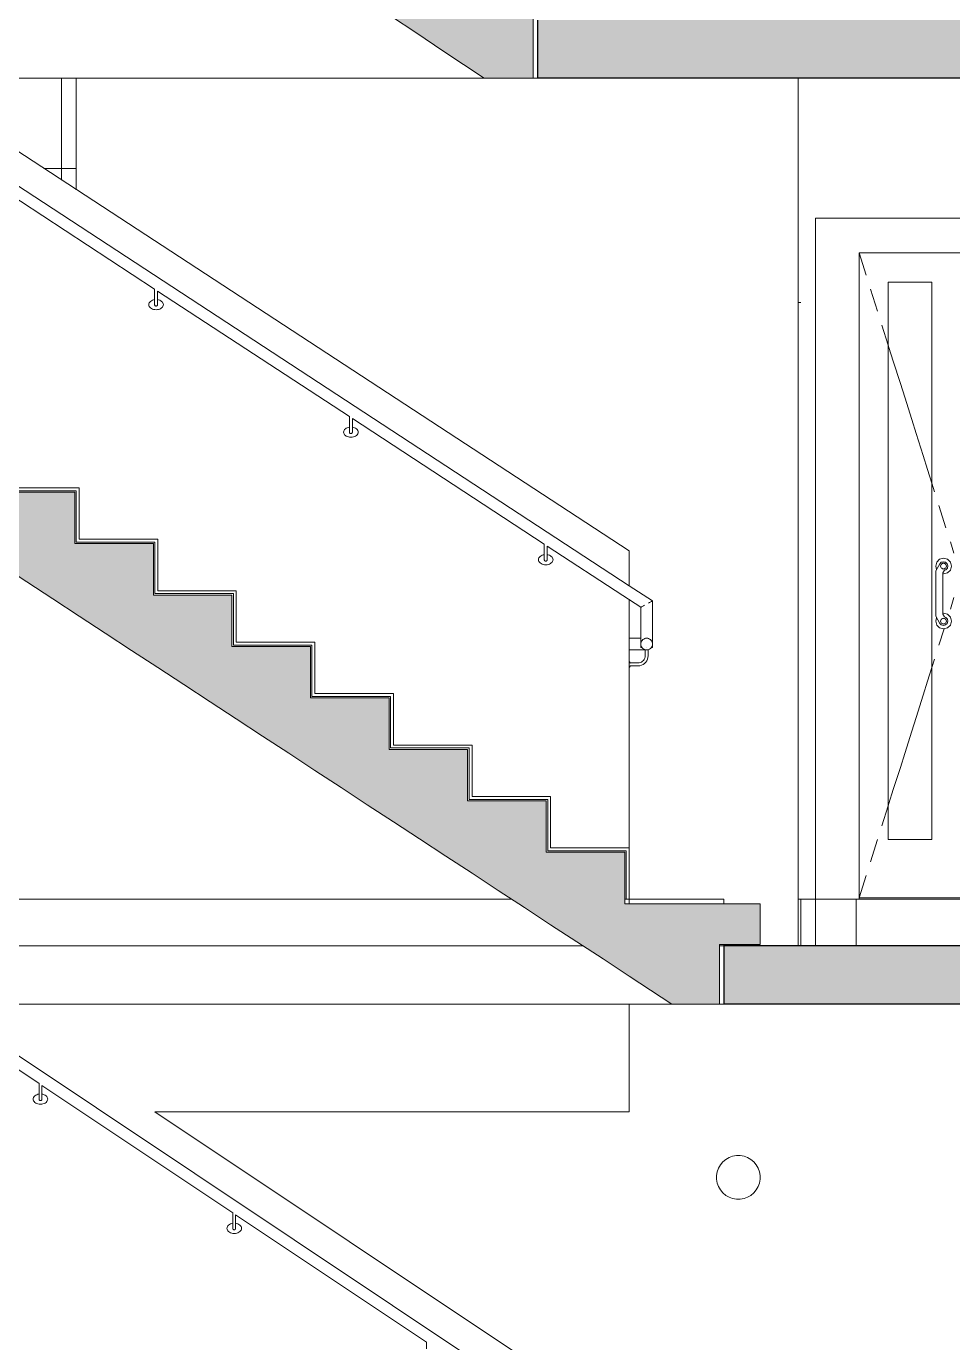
# Model space of a CAD drawing. Header units: metres. Extents: x -0.3 to 19.2, y -7 to 21.5.
# Drawn here: x 10.734 to 13.916, y -1.673 to 2.848 of the extents above; entities that cross this region are included whole.
import ezdxf

# ---------------------------------------------------------------- set-up
doc = ezdxf.new("R2010")
doc.units = ezdxf.units.M
doc.header["$MEASUREMENT"] = 0
for name, color, linetype in [('C_Schnitt C RB_1_110 Wand Aussen', 7, 'Continuous'), ('C_Schnitt C RB_1_120 Wand Innen tragend', 7, 'Continuous'), ('C_Schnitt C RB_1_210 Decke', 7, 'Continuous'), ('C_Schnitt C RB_1_270 Deckendurchbruchsymbol', 7, 'Continuous'), ('C_Schnitt C RB_1_410 Treppe', 7, 'Continuous'), ('C_Schnitt C RB_1_430 Aufzug', 7, 'Continuous'), ('C_Schnitt C RB_1_450 Absturzsicherung', 7, 'Continuous')]:
    doc.layers.add(name, color=color, linetype=linetype)

msp = doc.modelspace()

# ---------------------------------------------------------------- hatches: boundary and pattern name
at = {"layer": 'C_Schnitt C RB_1_210 Decke', "linetype": 'Continuous', "lineweight": 0, "true_color": 0x000000}
for points in [[(12.49, 2.67), (14.6743, 2.67), (14.6743, 2.87), (12.49, 2.87)], [(13.13, -0.31), (13.13, -0.51), (14.6743, -0.51), (14.6743, -0.31)]]:
    msp.add_hatch(color=18, dxfattribs=at).paths.add_polyline_path(points)
at = {"layer": 'C_Schnitt C RB_1_410 Treppe', "linetype": 'Continuous', "lineweight": 0, "true_color": 0x000000}
for points in [[(8.105, 5.895), (7.79, 5.895), (7.79, 5.745), (7.94, 5.745), (7.94, 5.55), (7.9869, 5.55), (12.3069, 2.67), (12.475, 2.67), (12.475, 2.875), (12.615, 2.875), (12.615, 3.015), (12.15, 3.015), (12.15, 3.195), (11.88, 3.195), (11.88, 3.375), (11.61, 3.375), (11.61, 3.555), (11.34, 3.555), (11.34, 3.735), (11.07, 3.735), (11.07, 3.915), (10.8, 3.915), (10.8, 4.095), (10.53, 4.095), (10.53, 4.275), (10.26, 4.275), (10.26, 4.455), (9.99, 4.455), (9.99, 4.635), (9.72, 4.635), (9.72, 4.815), (9.45, 4.815), (9.45, 4.995), (9.18, 4.995), (9.18, 5.175), (8.91, 5.175), (8.91, 5.355), (8.64, 5.355), (8.64, 5.535), (8.37, 5.535), (8.37, 5.715), (8.105, 5.715)], [(7.89, 3.015), (7.89, 2.865), (8.04, 2.865), (8.04, 2.67), (8.092, 2.67), (12.952, -0.51), (13.115, -0.51), (13.115, -0.305), (13.255, -0.305), (13.255, -0.165), (12.79, -0.165), (12.79, 0.0117), (12.52, 0.0117), (12.52, 0.1883), (12.25, 0.1883), (12.25, 0.365), (11.98, 0.365), (11.98, 0.5417), (11.71, 0.5417), (11.71, 0.7183), (11.44, 0.7183), (11.44, 0.895), (11.17, 0.895), (11.17, 1.0717), (10.9, 1.0717), (10.9, 1.2483), (10.63, 1.2483), (10.63, 1.425), (10.36, 1.425), (10.36, 1.6017), (10.09, 1.6017), (10.09, 1.7783), (9.82, 1.7783), (9.82, 1.955), (9.55, 1.955), (9.55, 2.1317), (9.28, 2.1317), (9.28, 2.3083), (9.01, 2.3083), (9.01, 2.485), (8.74, 2.485), (8.74, 2.6617), (8.47, 2.6617), (8.47, 2.8383), (8.205, 2.8383), (8.205, 3.015)]]:
    msp.add_hatch(color=18, dxfattribs=at).paths.add_polyline_path(points)

# ---------------------------------------------------------------- linework, layer by layer
at = {"layer": 'C_Schnitt C RB_1_110 Wand Aussen', "color": 7, "linetype": 'Continuous', "lineweight": 18, "ltscale": 1000}
for p, q in [((13.445, -0.31), (13.445, 2.19)), ((13.445, 2.19), (15.045, 2.19))]:
    msp.add_line(p, q, dxfattribs=at)
at = {"layer": 'C_Schnitt C RB_1_110 Wand Aussen', "color": 253, "linetype": 'Continuous', "lineweight": 13, "ltscale": 1000, "true_color": 0xb4b4b4}
for p, q in [((13.595, 2.07), (13.6191, 1.9937)), ((13.6342, 1.946), (13.6583, 1.8698)), ((13.6733, 1.8221), (13.695, 1.7536)), ((13.695, 1.7536), (13.6975, 1.7458)), ((13.6975, 1.7458), (13.7125, 1.6981)), ((13.7125, 1.6981), (13.7366, 1.6218)), ((13.7366, 1.6218), (13.7517, 1.5742)), ((13.7517, 1.5742), (13.7758, 1.4979)), ((13.7758, 1.4979), (13.7909, 1.4502)), ((13.7909, 1.4502), (13.815, 1.3739)), ((13.815, 1.3739), (13.83, 1.3263)), ((13.83, 1.3263), (13.845, 1.2789)), ((13.845, 1.2789), (13.8542, 1.25)), ((13.8692, 1.2023), (13.8933, 1.126)), ((13.9084, 1.0783), (13.9209, 1.0388)), ((13.9084, 0.8467), (13.9209, 0.8862)), ((13.8692, 0.7227), (13.887, 0.779)), ((13.83, 0.5987), (13.845, 0.6461)), ((13.845, 0.6461), (13.8542, 0.675)), ((13.815, 0.5511), (13.83, 0.5987)), ((13.7909, 0.4748), (13.815, 0.5511)), ((13.7758, 0.4271), (13.7909, 0.4748)), ((13.7517, 0.3508), (13.7758, 0.4271)), ((13.7366, 0.3032), (13.7517, 0.3508)), ((13.7125, 0.2269), (13.7366, 0.3032)), ((13.6975, 0.1792), (13.7125, 0.2269)), ((13.6733, 0.1029), (13.695, 0.1714)), ((13.695, 0.1714), (13.6975, 0.1792)), ((13.6342, -0.021), (13.6583, 0.0552)), ((13.595, -0.145), (13.6191, -0.0687))]:
    msp.add_line(p, q, dxfattribs=at)
at = {"layer": 'C_Schnitt C RB_1_110 Wand Aussen', "color": 7, "linetype": 'Continuous', "lineweight": 13, "ltscale": 1000}
for p, q in [((14.1449, 2.07), (13.595, 2.07)), ((13.595, 2.07), (13.595, -0.15)), ((13.695, 0.055), (13.695, 1.97)), ((13.695, 1.97), (13.845, 1.97)), ((13.845, 1.97), (13.845, 0.055)), ((13.858, 0.9945), (13.8616, 1.008)), ((13.858, 0.9777), (13.8723, 1.0024)), ((13.8616, 1.008), (13.8715, 1.0179)), ((13.8715, 1.0179), (13.885, 1.0215)), ((13.8723, 1.0024), (13.8773, 1.0075)), ((13.875, 0.9945), (13.8779, 1.0016)), ((13.8769, 1.0004), (13.875, 0.9945)), ((13.8777, 1.0009), (13.8769, 1.0004)), ((13.8773, 1.0075), (13.8848, 1.0096)), ((13.8779, 1.0016), (13.885, 1.0045)), ((13.8819, 1.004), (13.8794, 1.0022)), ((13.8838, 1.004), (13.8819, 1.004)), ((13.8848, 1.0096), (13.8922, 1.0078)), ((13.885, 1.0215), (13.8985, 1.0179)), ((13.885, 1.0045), (13.8921, 1.0016)), ((13.8881, 1.004), (13.8862, 1.004)), ((13.8906, 1.0022), (13.8881, 1.004)), ((13.8921, 1.0016), (13.895, 0.9945)), ((13.8922, 1.0078), (13.8978, 1.0025)), ((13.8931, 1.0004), (13.8923, 1.0009)), ((13.895, 0.9945), (13.8931, 1.0004)), ((13.8978, 1.0025), (13.9001, 0.9951)), ((13.8985, 1.0179), (13.9084, 1.008)), ((13.9001, 0.9951), (13.8985, 0.9876)), ((13.9084, 1.008), (13.912, 0.9945)), ((13.8611, 0.9831), (13.858, 0.9945)), ((13.858, 0.8222), (13.858, 0.9777)), ((13.875, 0.9945), (13.8769, 0.9886)), ((13.8779, 0.9874), (13.875, 0.9945)), ((13.8769, 0.9886), (13.8777, 0.9881)), ((13.885, 0.9845), (13.8779, 0.9874)), ((13.8794, 0.9868), (13.8819, 0.985)), ((13.8819, 0.985), (13.8838, 0.985)), ((13.8883, 0.9802), (13.883, 0.971)), ((13.883, 0.971), (13.883, 0.829)), ((13.885, 0.9675), (13.883, 0.968)), ((13.8921, 0.9874), (13.885, 0.9845)), ((13.8985, 0.9711), (13.885, 0.9675)), ((13.8862, 0.985), (13.8881, 0.985)), ((13.8881, 0.985), (13.8906, 0.9868)), ((13.8933, 0.9819), (13.8883, 0.9802)), ((13.895, 0.9945), (13.8921, 0.9874)), ((13.8923, 0.9881), (13.8931, 0.9886)), ((13.8931, 0.9886), (13.895, 0.9945)), ((13.8985, 0.9876), (13.8933, 0.9819)), ((13.9084, 0.981), (13.8985, 0.9711)), ((13.912, 0.9945), (13.9084, 0.981)), ((13.8723, 0.7976), (13.858, 0.8222)), ((13.8611, 0.8169), (13.858, 0.8055)), ((13.885, 0.8155), (13.8779, 0.8126)), ((13.8819, 0.815), (13.8794, 0.8132)), ((13.8838, 0.815), (13.8819, 0.815)), ((13.885, 0.8325), (13.883, 0.832)), ((13.883, 0.829), (13.8883, 0.8198)), ((13.8985, 0.8289), (13.885, 0.8325)), ((13.8921, 0.8126), (13.885, 0.8155)), ((13.8881, 0.815), (13.8862, 0.815)), ((13.8906, 0.8132), (13.8881, 0.815)), ((13.8883, 0.8198), (13.8933, 0.8181)), ((13.8933, 0.8181), (13.8985, 0.8124)), ((13.9084, 0.819), (13.8985, 0.8289)), ((13.912, 0.8055), (13.9084, 0.819)), ((13.858, 0.8055), (13.8616, 0.792)), ((13.8616, 0.792), (13.8715, 0.7821)), ((13.8715, 0.7821), (13.885, 0.7785)), ((13.8773, 0.7925), (13.8723, 0.7976)), ((13.8779, 0.8126), (13.875, 0.8055)), ((13.8769, 0.8114), (13.875, 0.8055)), ((13.875, 0.8055), (13.8769, 0.7996)), ((13.875, 0.8055), (13.8779, 0.7984)), ((13.8777, 0.8119), (13.8769, 0.8114)), ((13.8769, 0.7996), (13.8777, 0.7991)), ((13.8848, 0.7904), (13.8773, 0.7925)), ((13.8779, 0.7984), (13.885, 0.7955)), ((13.8794, 0.7978), (13.8819, 0.796)), ((13.8819, 0.796), (13.8838, 0.796)), ((13.8922, 0.7922), (13.8848, 0.7904)), ((13.885, 0.7955), (13.8921, 0.7984)), ((13.885, 0.7785), (13.8985, 0.7821)), ((13.8862, 0.796), (13.8881, 0.796)), ((13.8881, 0.796), (13.8906, 0.7978)), ((13.895, 0.8055), (13.8921, 0.8126)), ((13.8921, 0.7984), (13.895, 0.8055)), ((13.8978, 0.7975), (13.8922, 0.7922)), ((13.8931, 0.8114), (13.8923, 0.8119)), ((13.8923, 0.7991), (13.8931, 0.7996)), ((13.895, 0.8055), (13.8931, 0.8114)), ((13.8931, 0.7996), (13.895, 0.8055)), ((13.9001, 0.8049), (13.8978, 0.7975)), ((13.8985, 0.8124), (13.9001, 0.8049)), ((13.8985, 0.7821), (13.9084, 0.792)), ((13.9084, 0.792), (13.912, 0.8055)), ((13.845, 0.055), (13.695, 0.055)), ((13.595, -0.15), (13.585, -0.15)), ((13.595, -0.145), (13.945, -0.145)), ((13.595, -0.15), (14.895, -0.15))]:
    msp.add_line(p, q, dxfattribs=at)
at = {"layer": 'C_Schnitt C RB_1_120 Wand Innen tragend', "color": 7, "linetype": 'Continuous', "lineweight": 18, "ltscale": 1000}
for p, q in [((10.905, 2.67), (10.905, 2.2873)), ((13.385, -0.31), (13.385, 2.67))]:
    msp.add_line(p, q, dxfattribs=at)
at = {"layer": 'C_Schnitt C RB_1_120 Wand Innen tragend', "color": 7, "linetype": 'Continuous', "lineweight": 13, "ltscale": 1000}
for p, q in [((13.395, 1.9), (13.385, 1.9)), ((13.395, -0.31), (13.395, -0.15))]:
    msp.add_line(p, q, dxfattribs=at)
at = {"layer": 'C_Schnitt C RB_1_120 Wand Innen tragend', "color": 16, "linetype": 'Continuous', "lineweight": 13, "ltscale": 1000, "true_color": 0x7e0000}
for p, q in [((13.1368, -1.0433), (13.1482, -1.0368)), ((13.1482, -1.0368), (13.1605, -1.0323)), ((13.1605, -1.0323), (13.1734, -1.03)), ((13.1734, -1.03), (13.18, -1.03)), ((13.18, -1.03), (13.1866, -1.03)), ((13.1866, -1.03), (13.1995, -1.0323)), ((13.1995, -1.0323), (13.2118, -1.0368)), ((13.2118, -1.0368), (13.2232, -1.0433)), ((13.1073, -1.0855), (13.1118, -1.0732)), ((13.1118, -1.0732), (13.1183, -1.0618)), ((13.1183, -1.0618), (13.1268, -1.0518)), ((13.1268, -1.0518), (13.1368, -1.0433)), ((13.2232, -1.0433), (13.2332, -1.0518)), ((13.2332, -1.0518), (13.2417, -1.0618)), ((13.2417, -1.0618), (13.2482, -1.0732)), ((13.2482, -1.0732), (13.2527, -1.0855)), ((13.105, -1.0984), (13.1073, -1.0855)), ((13.105, -1.105), (13.105, -1.0984)), ((13.105, -1.1116), (13.105, -1.105)), ((13.1073, -1.1245), (13.105, -1.1116)), ((13.1118, -1.1368), (13.1073, -1.1245)), ((13.2527, -1.1245), (13.2482, -1.1368)), ((13.2527, -1.0855), (13.255, -1.0984)), ((13.255, -1.1116), (13.2527, -1.1245)), ((13.255, -1.0984), (13.255, -1.105)), ((13.255, -1.105), (13.255, -1.1116)), ((13.1183, -1.1482), (13.1118, -1.1368)), ((13.1268, -1.1582), (13.1183, -1.1482)), ((13.1368, -1.1667), (13.1268, -1.1582)), ((13.1482, -1.1732), (13.1368, -1.1667)), ((13.1605, -1.1777), (13.1482, -1.1732)), ((13.2118, -1.1732), (13.1995, -1.1777)), ((13.2232, -1.1667), (13.2118, -1.1732)), ((13.2332, -1.1582), (13.2232, -1.1667)), ((13.2417, -1.1482), (13.2332, -1.1582)), ((13.2482, -1.1368), (13.2417, -1.1482)), ((13.1734, -1.18), (13.1605, -1.1777)), ((13.18, -1.18), (13.1734, -1.18)), ((13.1866, -1.18), (13.18, -1.18)), ((13.1995, -1.1777), (13.1866, -1.18))]:
    msp.add_line(p, q, dxfattribs=at)
at = {"layer": 'C_Schnitt C RB_1_210 Decke', "color": 7, "linetype": 'Continuous', "lineweight": 25, "ltscale": 1000}
for p, q in [((12.49, 2.87), (12.49, 2.67)), ((13.13, -0.31), (13.13, -0.51))]:
    msp.add_line(p, q, dxfattribs=at)
at = {"layer": 'C_Schnitt C RB_1_210 Decke', "color": 7, "linetype": 'Continuous', "lineweight": 13, "ltscale": 1000}
for p, q in [((10.3188, 2.67), (12.3069, 2.67)), ((12.475, 2.67), (12.49, 2.67)), ((13.115, -0.31), (13.13, -0.31)), ((12.805, -0.51), (12.952, -0.51)), ((13.115, -0.51), (13.13, -0.51))]:
    msp.add_line(p, q, dxfattribs=at)
at = {"layer": 'C_Schnitt C RB_1_210 Decke', "color": 7, "linetype": 'Continuous', "lineweight": 25, "ltscale": 1000, "flags": 128}
for points in [[(15.14, 2.67), (14.6743, 2.67), (12.49, 2.67)], [(15.14, -0.31), (14.6743, -0.31), (13.13, -0.31)], [(15.12, -0.51), (14.6743, -0.51), (13.13, -0.51)]]:
    msp.add_lwpolyline(points, dxfattribs=at)
at = {"layer": 'C_Schnitt C RB_1_270 Deckendurchbruchsymbol', "color": 7, "linetype": 'Continuous', "lineweight": 13, "ltscale": 1000}
for p, q in [((10.7936, 2.36), (10.905, 2.36)), ((12.4018, -0.15), (9.9, -0.15)), ((12.795, -0.15), (12.79, -0.15)), ((13.13, -0.15), (12.805, -0.15)), ((13.13, -0.165), (13.13, -0.15)), ((13.385, -0.15), (13.585, -0.15)), ((13.585, -0.31), (13.585, -0.15)), ((13.13, -0.31), (13.13, -0.305)), ((12.805, -0.51), (10.44, -0.51)), ((13.13, -0.51), (12.805, -0.51))]:
    msp.add_line(p, q, dxfattribs=at)
at = {"layer": 'C_Schnitt C RB_1_410 Treppe', "color": 7, "linetype": 'Continuous', "lineweight": 13, "ltscale": 1000}
for p, q in [((12.805, 0.9267), (8.215, 3.93)), ((11.1744, 1.9458), (10.515, 2.3773)), ((11.1745, 1.9458), (11.1744, 1.9458)), ((11.1744, 1.9458), (11.1744, 1.9225)), ((11.1747, 1.9458), (11.1745, 1.9458)), ((11.1559, 1.8985), (11.1578, 1.9013)), ((11.1578, 1.9013), (11.1603, 1.9038)), ((11.1603, 1.9038), (11.1634, 1.9059)), ((11.1634, 1.9059), (11.1669, 1.9077)), ((11.1669, 1.9077), (11.1709, 1.909)), ((11.1709, 1.909), (11.1744, 1.9096)), ((11.1744, 1.9225), (11.1744, 1.9173)), ((11.1744, 1.9173), (11.1744, 1.9122)), ((11.1744, 1.9122), (11.1744, 1.9075)), ((11.1744, 1.9075), (11.1744, 1.9032)), ((11.1744, 1.9032), (11.1744, 1.8995)), ((11.1744, 1.8995), (11.1744, 1.8965)), ((11.1844, 1.9392), (11.1844, 1.9225)), ((11.8439, 1.5078), (11.1844, 1.9392)), ((11.1844, 1.9225), (11.1844, 1.9173)), ((11.1844, 1.9173), (11.1844, 1.9122)), ((11.1844, 1.9122), (11.1844, 1.9075)), ((11.1844, 1.9096), (11.188, 1.909)), ((11.1844, 1.9075), (11.1844, 1.9032)), ((11.1844, 1.9032), (11.1844, 1.8995)), ((11.1844, 1.8995), (11.1844, 1.8965)), ((11.188, 1.909), (11.1919, 1.9077)), ((11.1919, 1.9077), (11.1955, 1.9059)), ((11.1955, 1.9059), (11.1986, 1.9038)), ((11.1986, 1.9038), (11.2011, 1.9013)), ((11.2011, 1.9013), (11.2029, 1.8985)), ((11.1544, 1.8925), (11.1548, 1.8955)), ((11.1548, 1.8895), (11.1544, 1.8925)), ((11.1548, 1.8955), (11.1559, 1.8985)), ((11.1559, 1.8865), (11.1548, 1.8895)), ((11.1578, 1.8838), (11.1559, 1.8865)), ((11.1603, 1.8813), (11.1578, 1.8838)), ((11.1634, 1.8791), (11.1603, 1.8813)), ((11.1669, 1.8774), (11.1634, 1.8791)), ((11.1709, 1.8761), (11.1669, 1.8774)), ((11.1751, 1.8753), (11.1709, 1.8761)), ((11.1744, 1.8965), (11.1744, 1.8943)), ((11.1744, 1.8943), (11.1744, 1.893)), ((11.1744, 1.893), (11.1744, 1.8925)), ((11.1745, 1.8916), (11.1744, 1.8925)), ((11.1747, 1.8908), (11.1745, 1.8916)), ((11.1751, 1.89), (11.1747, 1.8908)), ((11.1756, 1.8893), (11.1751, 1.89)), ((11.1794, 1.875), (11.1751, 1.8753)), ((11.1762, 1.8887), (11.1756, 1.8893)), ((11.1769, 1.8882), (11.1762, 1.8887)), ((11.1777, 1.8878), (11.1769, 1.8882)), ((11.1786, 1.8876), (11.1777, 1.8878)), ((11.1794, 1.8875), (11.1786, 1.8876)), ((11.1803, 1.8876), (11.1794, 1.8875)), ((11.1838, 1.8753), (11.1794, 1.875)), ((11.1811, 1.8878), (11.1803, 1.8876)), ((11.1819, 1.8882), (11.1811, 1.8878)), ((11.1826, 1.8887), (11.1819, 1.8882)), ((11.1833, 1.8893), (11.1826, 1.8887)), ((11.1838, 1.89), (11.1833, 1.8893)), ((11.1841, 1.8908), (11.1838, 1.89)), ((11.188, 1.8761), (11.1838, 1.8753)), ((11.1844, 1.8916), (11.1841, 1.8908)), ((11.1844, 1.8965), (11.1844, 1.8943)), ((11.1844, 1.8943), (11.1844, 1.893)), ((11.1844, 1.893), (11.1844, 1.8925)), ((11.1844, 1.8925), (11.1844, 1.8916)), ((11.1919, 1.8774), (11.188, 1.8761)), ((11.1955, 1.8791), (11.1919, 1.8774)), ((11.1986, 1.8813), (11.1955, 1.8791)), ((11.2011, 1.8838), (11.1986, 1.8813)), ((11.2029, 1.8865), (11.2011, 1.8838)), ((11.2029, 1.8985), (11.204, 1.8955)), ((11.204, 1.8895), (11.2029, 1.8865)), ((11.204, 1.8955), (11.2044, 1.8925)), ((11.2044, 1.8925), (11.204, 1.8895)), ((11.8442, 1.5078), (11.8439, 1.5078)), ((11.8439, 1.5078), (11.8439, 1.5078)), ((11.8439, 1.5078), (11.8439, 1.4845)), ((11.8539, 1.5012), (11.8539, 1.4845)), ((12.5133, 1.0697), (11.8539, 1.5012)), ((11.8239, 1.4545), (11.8242, 1.4575)), ((11.8242, 1.4514), (11.8239, 1.4545)), ((11.8242, 1.4575), (11.8254, 1.4605)), ((11.8254, 1.4485), (11.8242, 1.4514)), ((11.8254, 1.4605), (11.8272, 1.4632)), ((11.8272, 1.4457), (11.8254, 1.4485)), ((11.8272, 1.4632), (11.8297, 1.4657)), ((11.8297, 1.4657), (11.8328, 1.4679)), ((11.8328, 1.4679), (11.8364, 1.4696)), ((11.8364, 1.4696), (11.8403, 1.4709)), ((11.8403, 1.4709), (11.8439, 1.4716)), ((11.8439, 1.4845), (11.8439, 1.4793)), ((11.8439, 1.4793), (11.8439, 1.4742)), ((11.8439, 1.4742), (11.8439, 1.4695)), ((11.8439, 1.4695), (11.8439, 1.4652)), ((11.8439, 1.4652), (11.8439, 1.4615)), ((11.8439, 1.4615), (11.8439, 1.4585)), ((11.8439, 1.4585), (11.8439, 1.4563)), ((11.8439, 1.4563), (11.8439, 1.4549)), ((11.8439, 1.4549), (11.8439, 1.4545)), ((11.8439, 1.4536), (11.8439, 1.4545)), ((11.8442, 1.4528), (11.8439, 1.4536)), ((11.8445, 1.452), (11.8442, 1.4528)), ((11.845, 1.4513), (11.8445, 1.452)), ((11.8456, 1.4507), (11.845, 1.4513)), ((11.8464, 1.4502), (11.8456, 1.4507)), ((11.8471, 1.4498), (11.8464, 1.4502)), ((11.848, 1.4496), (11.8471, 1.4498)), ((11.8489, 1.4495), (11.848, 1.4496)), ((11.8497, 1.4496), (11.8489, 1.4495)), ((11.8506, 1.4498), (11.8497, 1.4496)), ((11.8514, 1.4502), (11.8506, 1.4498)), ((11.8521, 1.4507), (11.8514, 1.4502)), ((11.8527, 1.4513), (11.8521, 1.4507)), ((11.8532, 1.452), (11.8527, 1.4513)), ((11.8536, 1.4528), (11.8532, 1.452)), ((11.8538, 1.4536), (11.8536, 1.4528)), ((11.8539, 1.4545), (11.8538, 1.4536)), ((11.8539, 1.4845), (11.8539, 1.4793)), ((11.8539, 1.4793), (11.8539, 1.4742)), ((11.8539, 1.4742), (11.8539, 1.4695)), ((11.8539, 1.4716), (11.8574, 1.4709)), ((11.8539, 1.4695), (11.8539, 1.4652)), ((11.8539, 1.4652), (11.8539, 1.4615)), ((11.8539, 1.4615), (11.8539, 1.4585)), ((11.8539, 1.4585), (11.8539, 1.4563)), ((11.8539, 1.4563), (11.8539, 1.4549)), ((11.8539, 1.4549), (11.8539, 1.4545)), ((11.8574, 1.4709), (11.8614, 1.4696)), ((11.8614, 1.4696), (11.8649, 1.4679)), ((11.8649, 1.4679), (11.868, 1.4657)), ((11.868, 1.4657), (11.8705, 1.4632)), ((11.8705, 1.4632), (11.8724, 1.4605)), ((11.8724, 1.4485), (11.8705, 1.4457)), ((11.8724, 1.4605), (11.8735, 1.4575)), ((11.8735, 1.4514), (11.8724, 1.4485)), ((11.8735, 1.4575), (11.8739, 1.4545)), ((11.8739, 1.4545), (11.8735, 1.4514)), ((11.8297, 1.4432), (11.8272, 1.4457)), ((11.8328, 1.4411), (11.8297, 1.4432)), ((11.8364, 1.4393), (11.8328, 1.4411)), ((11.8403, 1.438), (11.8364, 1.4393)), ((11.8445, 1.4373), (11.8403, 1.438)), ((11.8489, 1.437), (11.8445, 1.4373)), ((11.8532, 1.4373), (11.8489, 1.437)), ((11.8574, 1.438), (11.8532, 1.4373)), ((11.8614, 1.4393), (11.8574, 1.438)), ((11.8649, 1.4411), (11.8614, 1.4393)), ((11.868, 1.4432), (11.8649, 1.4411)), ((11.8705, 1.4457), (11.868, 1.4432)), ((12.5134, 1.0697), (12.5133, 1.0697)), ((12.5133, 1.0697), (12.5133, 1.0465)), ((12.5133, 1.0465), (12.5133, 1.0413)), ((12.5133, 1.0413), (12.5133, 1.0362)), ((12.5136, 1.0697), (12.5134, 1.0697)), ((12.5233, 1.0632), (12.5233, 1.0465)), ((12.7831, 0.8932), (12.5233, 1.0632)), ((12.5233, 1.0465), (12.5233, 1.0413)), ((12.5233, 1.0413), (12.5233, 1.0362)), ((12.4933, 1.0165), (12.4937, 1.0195)), ((12.4937, 1.0134), (12.4933, 1.0165)), ((12.4937, 1.0195), (12.4948, 1.0225)), ((12.4948, 1.0105), (12.4937, 1.0134)), ((12.4948, 1.0225), (12.4966, 1.0252)), ((12.4966, 1.0077), (12.4948, 1.0105)), ((12.4966, 1.0252), (12.4991, 1.0277)), ((12.4991, 1.0052), (12.4966, 1.0077)), ((12.4991, 1.0277), (12.5022, 1.0299)), ((12.5022, 1.0031), (12.4991, 1.0052)), ((12.5022, 1.0299), (12.5058, 1.0316)), ((12.5058, 1.0013), (12.5022, 1.0031)), ((12.5058, 1.0316), (12.5097, 1.0329)), ((12.5097, 1), (12.5058, 1.0013)), ((12.5097, 1.0329), (12.5133, 1.0336)), ((12.5139, 0.9992), (12.5097, 1)), ((12.5133, 1.0362), (12.5133, 1.0315)), ((12.5133, 1.0315), (12.5133, 1.0272)), ((12.5133, 1.0272), (12.5133, 1.0235)), ((12.5133, 1.0235), (12.5133, 1.0205)), ((12.5133, 1.0205), (12.5133, 1.0183)), ((12.5133, 1.0183), (12.5133, 1.0169)), ((12.5133, 1.0169), (12.5133, 1.0165)), ((12.5134, 1.0156), (12.5133, 1.0165)), ((12.5136, 1.0148), (12.5134, 1.0156)), ((12.514, 1.014), (12.5136, 1.0148)), ((12.5183, 0.999), (12.5139, 0.9992)), ((12.5145, 1.0133), (12.514, 1.014)), ((12.5151, 1.0126), (12.5145, 1.0133)), ((12.5158, 1.0121), (12.5151, 1.0126)), ((12.5166, 1.0118), (12.5158, 1.0121)), ((12.5174, 1.0115), (12.5166, 1.0118)), ((12.5183, 1.0115), (12.5174, 1.0115)), ((12.5192, 1.0115), (12.5183, 1.0115)), ((12.5226, 0.9992), (12.5183, 0.999)), ((12.52, 1.0118), (12.5192, 1.0115)), ((12.5208, 1.0121), (12.52, 1.0118)), ((12.5215, 1.0126), (12.5208, 1.0121)), ((12.5221, 1.0133), (12.5215, 1.0126)), ((12.5226, 1.014), (12.5221, 1.0133)), ((12.523, 1.0148), (12.5226, 1.014)), ((12.5268, 1), (12.5226, 0.9992)), ((12.5232, 1.0156), (12.523, 1.0148)), ((12.5233, 1.0165), (12.5232, 1.0156)), ((12.5233, 1.0362), (12.5233, 1.0315)), ((12.5233, 1.0336), (12.5268, 1.0329)), ((12.5233, 1.0315), (12.5233, 1.0272)), ((12.5233, 1.0272), (12.5233, 1.0235)), ((12.5233, 1.0235), (12.5233, 1.0205)), ((12.5233, 1.0205), (12.5233, 1.0183)), ((12.5233, 1.0183), (12.5233, 1.0169)), ((12.5233, 1.0169), (12.5233, 1.0165)), ((12.5268, 1.0329), (12.5308, 1.0316)), ((12.5308, 1.0013), (12.5268, 1)), ((12.5308, 1.0316), (12.5344, 1.0299)), ((12.5344, 1.0031), (12.5308, 1.0013)), ((12.5344, 1.0299), (12.5374, 1.0277)), ((12.5374, 1.0052), (12.5344, 1.0031)), ((12.5374, 1.0277), (12.5399, 1.0252)), ((12.5399, 1.0077), (12.5374, 1.0052)), ((12.5399, 1.0252), (12.5418, 1.0225)), ((12.5418, 1.0105), (12.5399, 1.0077)), ((12.5418, 1.0225), (12.5429, 1.0195)), ((12.5429, 1.0134), (12.5418, 1.0105)), ((12.5429, 1.0195), (12.5433, 1.0165)), ((12.5433, 1.0165), (12.5429, 1.0134)), ((12.805, 0.9267), (12.8845, 0.8747)), ((12.7831, 0.8932), (12.8445, 0.853)), ((12.8577, 0.8601), (12.8545, 0.8584)), ((12.8745, 0.8692), (12.8713, 0.8675)), ((12.8774, 0.8708), (12.8745, 0.8692)), ((12.8798, 0.8721), (12.8774, 0.8708)), ((12.8818, 0.8732), (12.8798, 0.8721)), ((12.8833, 0.874), (12.8818, 0.8732)), ((12.8842, 0.8745), (12.8833, 0.874)), ((12.8845, 0.8747), (12.8842, 0.8745)), ((12.8845, 0.8747), (12.8845, 0.7309)), ((12.8448, 0.8532), (12.8445, 0.853)), ((12.8445, 0.853), (12.8445, 0.7147)), ((12.8457, 0.8537), (12.8448, 0.8532)), ((12.8472, 0.8545), (12.8457, 0.8537)), ((12.8492, 0.8556), (12.8472, 0.8545)), ((12.8516, 0.8569), (12.8492, 0.8556)), ((12.8545, 0.8584), (12.8516, 0.8569)), ((13.68, -2.67), (8.55, 0.75)), ((12.805, 0.7467), (12.8445, 0.7467)), ((12.8453, 0.7301), (12.845, 0.7267)), ((12.845, 0.7267), (12.8453, 0.7232)), ((12.8462, 0.7335), (12.8453, 0.7301)), ((12.8477, 0.7367), (12.8462, 0.7335)), ((12.8497, 0.7395), (12.8477, 0.7367)), ((12.8521, 0.742), (12.8497, 0.7395)), ((12.855, 0.744), (12.8521, 0.742)), ((12.8582, 0.7455), (12.855, 0.744)), ((12.8615, 0.7464), (12.8582, 0.7455)), ((12.865, 0.7467), (12.8615, 0.7464)), ((12.8685, 0.7464), (12.865, 0.7467)), ((12.8718, 0.7455), (12.8685, 0.7464)), ((12.875, 0.744), (12.8718, 0.7455)), ((12.8779, 0.742), (12.875, 0.744)), ((12.8803, 0.7395), (12.8779, 0.742)), ((12.8823, 0.7367), (12.8803, 0.7395)), ((12.8838, 0.7335), (12.8823, 0.7367)), ((12.8847, 0.7301), (12.8838, 0.7335)), ((12.885, 0.7267), (12.8847, 0.7301)), ((12.8847, 0.7232), (12.885, 0.7267)), ((12.805, 0.7067), (12.86, 0.7067)), ((12.8448, 0.7147), (12.8445, 0.7147)), ((12.8457, 0.7147), (12.8448, 0.7147)), ((12.8453, 0.7232), (12.8462, 0.7198)), ((12.8472, 0.7147), (12.8457, 0.7147)), ((12.8462, 0.7198), (12.8477, 0.7167)), ((12.8491, 0.7147), (12.8472, 0.7147)), ((12.8477, 0.7167), (12.8497, 0.7138)), ((12.8497, 0.7138), (12.8521, 0.7113)), ((12.8521, 0.7113), (12.855, 0.7093)), ((12.855, 0.7093), (12.8582, 0.7079)), ((12.8582, 0.7079), (12.8615, 0.707)), ((12.8596, 0.6823), (12.8585, 0.6781)), ((12.86, 0.6869), (12.8596, 0.6823)), ((12.8601, 0.7067), (12.86, 0.7067)), ((12.86, 0.7067), (12.86, 0.6869)), ((12.8603, 0.7067), (12.8601, 0.7067)), ((12.8607, 0.7067), (12.8603, 0.7067)), ((12.8612, 0.7067), (12.8607, 0.7067)), ((12.8618, 0.7067), (12.8612, 0.7067)), ((12.8615, 0.707), (12.865, 0.7067)), ((12.8625, 0.7067), (12.8618, 0.7067)), ((12.8633, 0.7067), (12.8625, 0.7067)), ((12.8641, 0.7067), (12.8633, 0.7067)), ((12.865, 0.7067), (12.8641, 0.7067)), ((12.8645, 0.7147), (12.8642, 0.7147)), ((12.865, 0.7067), (12.8685, 0.707)), ((12.8659, 0.7067), (12.865, 0.7067)), ((12.8667, 0.7067), (12.8659, 0.7067)), ((12.8675, 0.7067), (12.8667, 0.7067)), ((12.8682, 0.7067), (12.8675, 0.7067)), ((12.8695, 0.6806), (12.8679, 0.6747)), ((12.8688, 0.7067), (12.8682, 0.7067)), ((12.8685, 0.707), (12.8718, 0.7079)), ((12.8693, 0.7067), (12.8688, 0.7067)), ((12.8697, 0.7067), (12.8693, 0.7067)), ((12.87, 0.6864), (12.8695, 0.6806)), ((12.8699, 0.7067), (12.8697, 0.7067)), ((12.87, 0.7067), (12.8699, 0.7067)), ((12.87, 0.7067), (12.87, 0.6864)), ((12.8718, 0.7079), (12.875, 0.7093)), ((12.875, 0.7093), (12.8779, 0.7113)), ((12.8779, 0.7113), (12.8803, 0.7138)), ((12.8803, 0.7138), (12.8823, 0.7167)), ((12.8818, 0.7147), (12.8809, 0.7147)), ((12.8833, 0.7147), (12.8818, 0.7147)), ((12.8823, 0.7167), (12.8838, 0.7198)), ((12.8842, 0.7147), (12.8833, 0.7147)), ((12.8838, 0.7198), (12.8847, 0.7232)), ((12.8845, 0.7147), (12.8842, 0.7147)), ((12.8845, 0.7224), (12.8845, 0.7147)), ((12.8067, 0.6654), (12.805, 0.6671)), ((12.805, 0.6463), (12.8067, 0.6479)), ((12.8085, 0.6627), (12.8067, 0.6654)), ((12.8067, 0.6479), (12.8085, 0.6507)), ((12.8091, 0.661), (12.8085, 0.6627)), ((12.8085, 0.6507), (12.8091, 0.6523)), ((12.8348, 0.6617), (12.8089, 0.6617)), ((12.8352, 0.6517), (12.8089, 0.6517)), ((12.8393, 0.6621), (12.8348, 0.6617)), ((12.8411, 0.6522), (12.8352, 0.6517)), ((12.8435, 0.6632), (12.8393, 0.6621)), ((12.847, 0.6538), (12.8411, 0.6522)), ((12.8475, 0.665), (12.8435, 0.6632)), ((12.8525, 0.6563), (12.847, 0.6538)), ((12.8511, 0.6675), (12.8475, 0.665)), ((12.8541, 0.6706), (12.8511, 0.6675)), ((12.8575, 0.6598), (12.8525, 0.6563)), ((12.8566, 0.6742), (12.8541, 0.6706)), ((12.8585, 0.6781), (12.8566, 0.6742)), ((12.8618, 0.6642), (12.8575, 0.6598)), ((12.8653, 0.6692), (12.8618, 0.6642)), ((12.8679, 0.6747), (12.8653, 0.6692)), ((10.7772, -0.7829), (10.1215, -0.3458)), ((10.7773, -0.7829), (10.7772, -0.7829)), ((10.7772, -0.7829), (10.7772, -0.8062)), ((10.7772, -0.8062), (10.7772, -0.8114)), ((10.7772, -0.8114), (10.7772, -0.8165)), ((10.7775, -0.7829), (10.7773, -0.7829)), ((10.7872, -0.7895), (10.7872, -0.8062)), ((11.4428, -1.2266), (10.7872, -0.7895)), ((10.7872, -0.8062), (10.7872, -0.8114)), ((10.7872, -0.8114), (10.7872, -0.8165)), ((10.7572, -0.8362), (10.7576, -0.8332)), ((10.7576, -0.8392), (10.7572, -0.8362)), ((10.7576, -0.8332), (10.7587, -0.8302)), ((10.7587, -0.8422), (10.7576, -0.8392)), ((10.7587, -0.8302), (10.7605, -0.8274)), ((10.7605, -0.8449), (10.7587, -0.8422)), ((10.7605, -0.8274), (10.763, -0.8249)), ((10.763, -0.8474), (10.7605, -0.8449)), ((10.763, -0.8249), (10.7661, -0.8228)), ((10.7661, -0.8496), (10.763, -0.8474)), ((10.7661, -0.8228), (10.7697, -0.821)), ((10.7697, -0.8513), (10.7661, -0.8496)), ((10.7697, -0.821), (10.7736, -0.8197)), ((10.7736, -0.8526), (10.7697, -0.8513)), ((10.7736, -0.8197), (10.7772, -0.8191)), ((10.7778, -0.8534), (10.7736, -0.8526)), ((10.7772, -0.8165), (10.7772, -0.8212)), ((10.7772, -0.8212), (10.7772, -0.8255)), ((10.7772, -0.8255), (10.7772, -0.8292)), ((10.7772, -0.8292), (10.7772, -0.8322)), ((10.7772, -0.8322), (10.7772, -0.8344)), ((10.7772, -0.8344), (10.7772, -0.8357)), ((10.7772, -0.8357), (10.7772, -0.8362)), ((10.7773, -0.8371), (10.7772, -0.8362)), ((10.7775, -0.8379), (10.7773, -0.8371)), ((10.7778, -0.8387), (10.7775, -0.8379)), ((10.7783, -0.8394), (10.7778, -0.8387)), ((10.7822, -0.8537), (10.7778, -0.8534)), ((10.779, -0.84), (10.7783, -0.8394)), ((10.7797, -0.8405), (10.779, -0.84)), ((10.7805, -0.8409), (10.7797, -0.8405)), ((10.7813, -0.8411), (10.7805, -0.8409)), ((10.7822, -0.8412), (10.7813, -0.8411)), ((10.783, -0.8411), (10.7822, -0.8412)), ((10.7865, -0.8534), (10.7822, -0.8537)), ((10.7839, -0.8409), (10.783, -0.8411)), ((10.7847, -0.8405), (10.7839, -0.8409)), ((10.7854, -0.84), (10.7847, -0.8405)), ((10.786, -0.8394), (10.7854, -0.84)), ((10.7865, -0.8387), (10.786, -0.8394)), ((10.7869, -0.8379), (10.7865, -0.8387)), ((10.7907, -0.8526), (10.7865, -0.8534)), ((10.7871, -0.8371), (10.7869, -0.8379)), ((10.7872, -0.8362), (10.7871, -0.8371)), ((10.7872, -0.8165), (10.7872, -0.8212)), ((10.7872, -0.8191), (10.7907, -0.8197)), ((10.7872, -0.8212), (10.7872, -0.8255)), ((10.7872, -0.8255), (10.7872, -0.8292)), ((10.7872, -0.8292), (10.7872, -0.8322)), ((10.7872, -0.8322), (10.7872, -0.8344)), ((10.7872, -0.8344), (10.7872, -0.8357)), ((10.7872, -0.8357), (10.7872, -0.8362)), ((10.7907, -0.8197), (10.7947, -0.821)), ((10.7947, -0.8513), (10.7907, -0.8526)), ((10.7947, -0.821), (10.7982, -0.8228)), ((10.7982, -0.8496), (10.7947, -0.8513)), ((10.7982, -0.8228), (10.8013, -0.8249)), ((10.8013, -0.8474), (10.7982, -0.8496)), ((10.8013, -0.8249), (10.8038, -0.8274)), ((10.8038, -0.8449), (10.8013, -0.8474)), ((10.8038, -0.8274), (10.8057, -0.8302)), ((10.8057, -0.8422), (10.8038, -0.8449)), ((10.8057, -0.8302), (10.8068, -0.8332)), ((10.8068, -0.8392), (10.8057, -0.8422)), ((10.8068, -0.8332), (10.8072, -0.8362)), ((10.8072, -0.8362), (10.8068, -0.8392)), ((11.4317, -1.2665), (11.4353, -1.2648)), ((11.4353, -1.2648), (11.4393, -1.2635)), ((11.4393, -1.2635), (11.4428, -1.2628)), ((11.4429, -1.2266), (11.4428, -1.2266)), ((11.4428, -1.2266), (11.4428, -1.25)), ((11.4428, -1.25), (11.4428, -1.2552)), ((11.4428, -1.2552), (11.4428, -1.2602)), ((11.4428, -1.2602), (11.4428, -1.265)), ((11.4428, -1.265), (11.4428, -1.2692)), ((11.4431, -1.2266), (11.4429, -1.2266)), ((11.4528, -1.2333), (11.4528, -1.25)), ((12.1085, -1.6704), (11.4528, -1.2333)), ((11.4528, -1.25), (11.4528, -1.2552)), ((11.4528, -1.2552), (11.4528, -1.2602)), ((11.4528, -1.2602), (11.4528, -1.265)), ((11.4528, -1.2628), (11.4564, -1.2635)), ((11.4528, -1.265), (11.4528, -1.2692)), ((11.4564, -1.2635), (11.4603, -1.2648)), ((11.4603, -1.2648), (11.4639, -1.2665)), ((11.4228, -1.28), (11.4232, -1.2769)), ((11.4232, -1.283), (11.4228, -1.28)), ((11.4232, -1.2769), (11.4243, -1.274)), ((11.4243, -1.2859), (11.4232, -1.283)), ((11.4243, -1.274), (11.4262, -1.2712)), ((11.4262, -1.2887), (11.4243, -1.2859)), ((11.4262, -1.2712), (11.4287, -1.2687)), ((11.4287, -1.2912), (11.4262, -1.2887)), ((11.4287, -1.2687), (11.4317, -1.2665)), ((11.4317, -1.2934), (11.4287, -1.2912)), ((11.4353, -1.2951), (11.4317, -1.2934)), ((11.4393, -1.2964), (11.4353, -1.2951)), ((11.4435, -1.2972), (11.4393, -1.2964)), ((11.4428, -1.2692), (11.4428, -1.2729)), ((11.4428, -1.2729), (11.4428, -1.2759)), ((11.4428, -1.2759), (11.4428, -1.2781)), ((11.4428, -1.2781), (11.4428, -1.2795)), ((11.4428, -1.2795), (11.4428, -1.28)), ((11.4429, -1.2808), (11.4428, -1.28)), ((11.4431, -1.2817), (11.4429, -1.2808)), ((11.4435, -1.2825), (11.4431, -1.2817)), ((11.444, -1.2832), (11.4435, -1.2825)), ((11.4478, -1.2975), (11.4435, -1.2972)), ((11.4446, -1.2838), (11.444, -1.2832)), ((11.4453, -1.2843), (11.4446, -1.2838)), ((11.4461, -1.2847), (11.4453, -1.2843)), ((11.447, -1.2849), (11.4461, -1.2847)), ((11.4478, -1.285), (11.447, -1.2849)), ((11.4487, -1.2849), (11.4478, -1.285)), ((11.4522, -1.2972), (11.4478, -1.2975)), ((11.4495, -1.2847), (11.4487, -1.2849)), ((11.4503, -1.2843), (11.4495, -1.2847)), ((11.451, -1.2838), (11.4503, -1.2843)), ((11.4516, -1.2832), (11.451, -1.2838)), ((11.4521, -1.2825), (11.4516, -1.2832)), ((11.4525, -1.2817), (11.4521, -1.2825)), ((11.4564, -1.2964), (11.4522, -1.2972)), ((11.4527, -1.2808), (11.4525, -1.2817)), ((11.4528, -1.28), (11.4527, -1.2808)), ((11.4528, -1.2692), (11.4528, -1.2729)), ((11.4528, -1.2729), (11.4528, -1.2759)), ((11.4528, -1.2759), (11.4528, -1.2781)), ((11.4528, -1.2781), (11.4528, -1.2795)), ((11.4528, -1.2795), (11.4528, -1.28)), ((11.4603, -1.2951), (11.4564, -1.2964)), ((11.4639, -1.2934), (11.4603, -1.2951)), ((11.4639, -1.2665), (11.467, -1.2687)), ((11.467, -1.2912), (11.4639, -1.2934)), ((11.467, -1.2687), (11.4695, -1.2712)), ((11.4695, -1.2887), (11.467, -1.2912)), ((11.4695, -1.2712), (11.4713, -1.274)), ((11.4713, -1.2859), (11.4695, -1.2887)), ((11.4713, -1.274), (11.4724, -1.2769)), ((11.4724, -1.283), (11.4713, -1.2859)), ((11.4724, -1.2769), (11.4728, -1.28)), ((11.4728, -1.28), (11.4724, -1.283)), ((12.1088, -1.6704), (12.1085, -1.6704)), ((12.1085, -1.6704), (12.1085, -1.6704)), ((12.1085, -1.6704), (12.1085, -1.6937))]:
    msp.add_line(p, q, dxfattribs=at)
at = {"layer": 'C_Schnitt C RB_1_410 Treppe', "color": 7, "linetype": 'Continuous', "lineweight": 18, "ltscale": 1000}
for p, q in [((12.475, 2.875), (12.475, 2.67)), ((12.475, 2.67), (12.3069, 2.67)), ((10.9, 1.2483), (10.63, 1.2483)), ((10.905, 1.2533), (10.635, 1.2533)), ((10.915, 1.2633), (10.645, 1.2633)), ((10.9, 1.2483), (10.9, 1.0717)), ((10.905, 1.2533), (10.905, 1.0867)), ((10.915, 1.2633), (10.915, 1.2533)), ((10.915, 1.2533), (10.915, 1.0867)), ((10.905, 1.0867), (10.905, 1.0767)), ((11.185, 1.0867), (10.915, 1.0867)), ((11.185, 1.0867), (11.185, 1.0767)), ((11.17, 1.0717), (10.9, 1.0717)), ((11.175, 1.0767), (10.905, 1.0767)), ((11.17, 1.0717), (11.17, 0.895)), ((11.175, 1.0767), (11.175, 0.91)), ((11.185, 1.0767), (11.185, 0.91)), ((11.175, 0.91), (11.175, 0.9)), ((11.455, 0.91), (11.185, 0.91)), ((11.455, 0.91), (11.455, 0.9)), ((11.44, 0.895), (11.17, 0.895)), ((11.445, 0.9), (11.175, 0.9)), ((11.44, 0.895), (11.44, 0.7183)), ((11.445, 0.9), (11.445, 0.7333)), ((11.455, 0.9), (11.455, 0.7333)), ((11.445, 0.7333), (11.445, 0.7233)), ((11.725, 0.7333), (11.455, 0.7333)), ((11.725, 0.7333), (11.725, 0.7233)), ((11.71, 0.7183), (11.44, 0.7183)), ((11.715, 0.7233), (11.445, 0.7233)), ((11.71, 0.7183), (11.71, 0.5417)), ((11.715, 0.7233), (11.715, 0.5567)), ((11.725, 0.7233), (11.725, 0.5567)), ((11.715, 0.5567), (11.715, 0.5467)), ((11.985, 0.5467), (11.715, 0.5467)), ((11.995, 0.5567), (11.725, 0.5567)), ((11.985, 0.5467), (11.985, 0.38)), ((11.995, 0.5567), (11.995, 0.5467)), ((11.995, 0.5467), (11.995, 0.38)), ((11.98, 0.5417), (11.71, 0.5417)), ((11.98, 0.5417), (11.98, 0.365)), ((12.25, 0.365), (11.98, 0.365)), ((11.985, 0.38), (11.985, 0.37)), ((12.255, 0.37), (11.985, 0.37)), ((12.265, 0.38), (11.995, 0.38)), ((12.25, 0.365), (12.25, 0.1883)), ((12.255, 0.37), (12.255, 0.2033)), ((12.265, 0.38), (12.265, 0.37)), ((12.265, 0.37), (12.265, 0.2033)), ((12.52, 0.1883), (12.25, 0.1883)), ((12.255, 0.2033), (12.255, 0.1933)), ((12.525, 0.1933), (12.255, 0.1933)), ((12.535, 0.2033), (12.265, 0.2033)), ((12.52, 0.1883), (12.52, 0.0117)), ((12.525, 0.1933), (12.525, 0.0267)), ((12.535, 0.2033), (12.535, 0.1933)), ((12.535, 0.1933), (12.535, 0.0267)), ((12.79, 0.0117), (12.52, 0.0117)), ((12.525, 0.0267), (12.525, 0.0167)), ((12.795, 0.0167), (12.525, 0.0167)), ((12.805, 0.0267), (12.535, 0.0267)), ((12.79, 0.0117), (12.79, -0.165)), ((12.795, 0.0167), (12.795, -0.15)), ((12.805, 0.0267), (12.805, 0.0167)), ((12.805, 0.0167), (12.805, -0.15)), ((13.255, -0.165), (12.79, -0.165)), ((12.805, -0.15), (12.795, -0.15)), ((13.255, -0.165), (13.255, -0.305)), ((13.115, -0.305), (13.115, -0.51)), ((13.255, -0.305), (13.115, -0.305)), ((13.115, -0.51), (12.952, -0.51))]:
    msp.add_line(p, q, dxfattribs=at)
at = {"layer": 'C_Schnitt C RB_1_410 Treppe', "color": 7, "linetype": 'Continuous', "lineweight": 18, "ltscale": 1000, "flags": 128}
for points in [[(11.985, 2.8846), (12.075, 2.8246), (12.165, 2.7646), (12.3069, 2.67)], [(10.645, 0.9995), (10.735, 0.9406), (10.825, 0.8817), (10.915, 0.8228), (11.005, 0.764), (11.095, 0.7051), (11.185, 0.6462), (11.275, 0.5873), (11.365, 0.5284), (11.455, 0.4695), (11.545, 0.4106), (11.635, 0.3517), (11.725, 0.2928), (11.815, 0.234), (11.905, 0.1751), (11.995, 0.1162), (12.085, 0.0573), (12.175, -0.0016), (12.265, -0.0605), (12.355, -0.1194), (12.445, -0.1783), (12.535, -0.2372), (12.625, -0.296), (12.715, -0.3549), (12.805, -0.4138), (12.952, -0.51)]]:
    msp.add_lwpolyline(points, dxfattribs=at)
at = {"layer": 'C_Schnitt C RB_1_430 Aufzug', "color": 7, "linetype": 'Continuous', "lineweight": 18, "ltscale": 1000}
msp.add_line((10.855, 2.67), (10.855, 2.3199), dxfattribs=at)
at = {"layer": 'C_Schnitt C RB_1_450 Absturzsicherung', "color": 7, "linetype": 'Continuous', "lineweight": 18, "ltscale": 1000}
for p, q in [((12.805, 1.0469), (10.3188, 2.67)), ((12.805, 1.0469), (12.805, 1.02)), ((12.805, 1.02), (12.805, 0.9267)), ((12.805, 0.8789), (12.805, 0.0267)), ((12.805, -0.15), (12.805, -0.165)), ((10.14, -0.31), (12.6463, -0.31)), ((12.805, -0.51), (10.44, -0.51)), ((12.805, -0.51), (12.805, -0.88)), ((11.1751, -0.88), (12.805, -0.88)), ((13.68, -2.55), (11.1751, -0.88))]:
    msp.add_line(p, q, dxfattribs=at)

doc.saveas('drawing.dxf')
